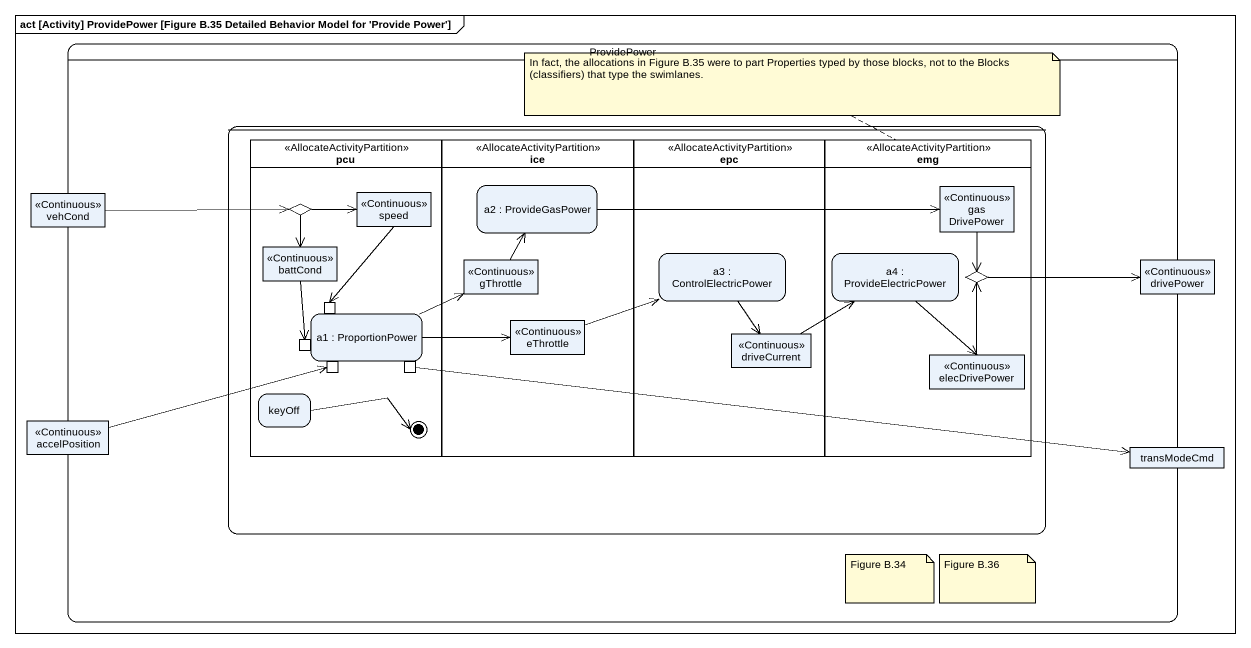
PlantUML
@startuml
mainframe act [Activity] ProvidePower [Figure B.35 Detailed Behavior Model for 'Provide Power']
hide empty description
state ProvidePower {
  state " " as state1 {
    state pcu <<AllocateActivityPartition>> {
      state choice1 <<choice>>
      state speed <<Continuous>>
      state battCond <<Continuous>>
      state "a1 : ProportionPower" as a1 {
        state pin1 <<inputPin>>
        state pin2 <<inputPin>>
        state pin3 <<inputPin>>
        state pin4 <<outputPin>>
      }
      state keyOff
      keyOff -right-> [*]
    }
    state ice <<AllocateActivityPartition>> {
      state "a2 : ProvideGasPower" as a2
      state gThrottle <<Continuous>>
      state eThrottle <<Continuous>>
    }
    state epc <<AllocateActivityPartition>> {
      state "a3 : ControlElectricPower" as a3
      state driveCurrent <<Continuous>>
    }
    state emg <<AllocateActivityPartition>> {
      state "gas DrivePower" as gas_DrivePower <<Continuous>>
      state "a4 : ProvideElectricPower" as a4
      state choice2 <<choice>>
      state elecDrivePower <<Continuous>>
    }
  }
  state vehCond <<Continuous>>
  state drivePower <<Continuous>>
  state accelPosition <<Continuous>>
  state transModeCmd <<object>>
}
a2 -right-> gas_DrivePower
gas_DrivePower --> choice2
vehCond -right-> choice1
choice1 -right-> speed
choice1 --> battCond
speed --> pin1
battCond --> pin2
gThrottle -up-> a2
a3 --> driveCurrent
a4 --> elecDrivePower
choice2 -right-> drivePower
a1 -right-> gThrottle
a1 -right-> eThrottle
pin4 -right-> transModeCmd
eThrottle -right-> a3
driveCurrent -right-> a4
elecDrivePower -up-> choice2
accelPosition -right-> pin3
note top of emg : In fact, the allocations in Figure B.35 were to part Properties typed by those blocks, not to the Blocks (classifiers) that type the swimlanes.
note as N2
  Figure B.34
end note
note as N3
  Figure B.36
end note
@enduml
